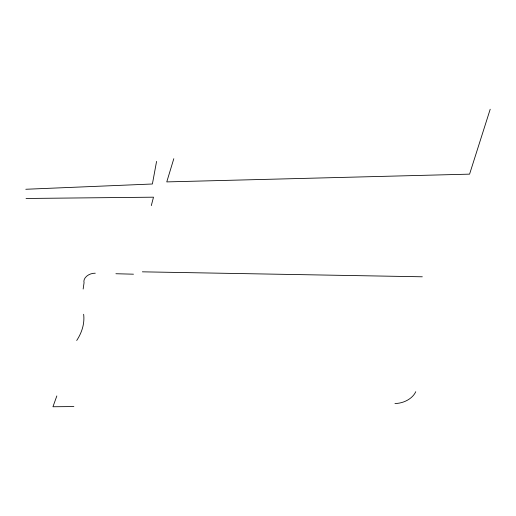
<?xml version="1.0" encoding="UTF-8"?>
<svg xmlns="http://www.w3.org/2000/svg" width="516" height="516" viewBox="0 0 516 516"><rect width="100%" height="100%" fill="white"/><g stroke="black" fill="none" stroke-linecap="round" stroke-linejoin="round"><path stroke-width="0.77" d="M83.153 289.031L84.05 282.755A9.507 6.65 -16.2 0 1 95.279 273.209M156.574 161.385L152.394 183.999L25.8 189.269M151.304 205.607L153.497 197.183L26.039 198.479M173.808 158.689L166.765 181.903L469.579 174.144L490.2 109.244M56.831 395.946L52.954 406.756L73.859 406.556M142.364 271.829L422.307 276.789M115.913 273.738L133.463 274.19M83.637 314.27A63.436 44.382 -16.2 0 1 76.703 340.489M415.754 391.696A18.86 13.197 -16.2 0 1 394.959 403.525"/></g></svg>
